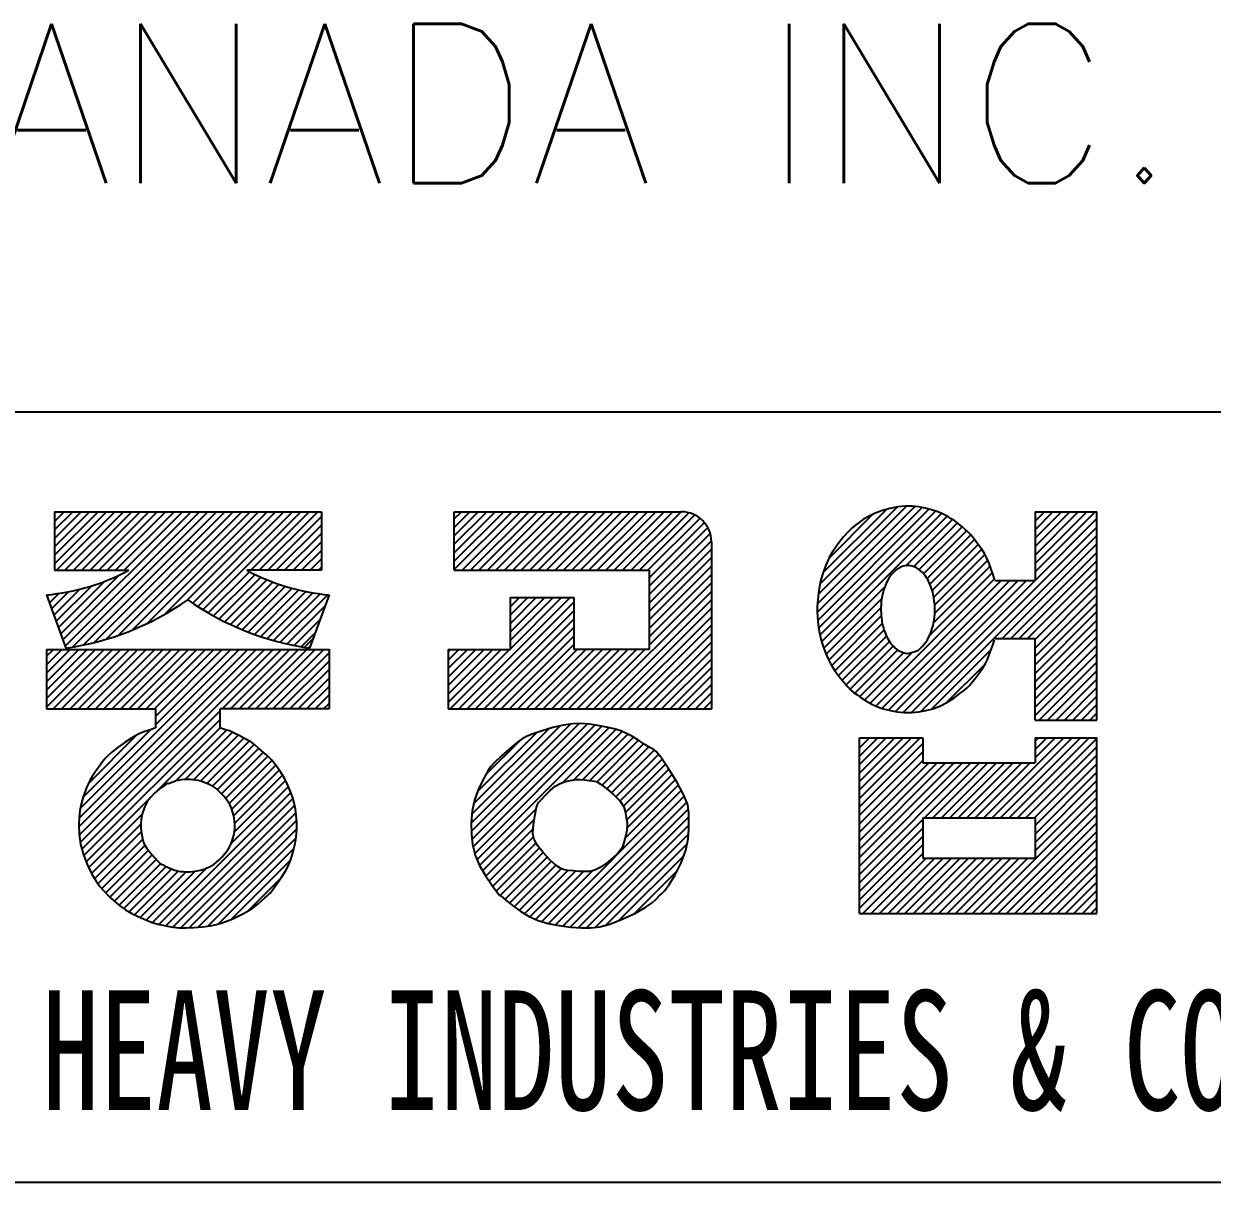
# Model space of a CAD drawing. Extents: x 193 to 9179, y 3 to 6441.
# Drawn here: x 8166.8 to 8494.9, y 809.2 to 1129 of the extents above; entities that cross this region are included whole.
import ezdxf
from ezdxf.enums import TextEntityAlignment as Align

# ---------------------------------------------------------------- set-up
doc = ezdxf.new("R2010")
doc.units = 0
doc.header["$LTSCALE"] = 400
doc.header["$MEASUREMENT"] = 0
doc.layers.add('3', color=3, linetype='CONTINUOUS')
doc.layers.add('4', color=4, linetype='CONTINUOUS')
doc.styles.add('ROMANS', font='romans.shx', dxfattribs={"bigfont": 'whgtxt.shx'})

msp = doc.modelspace()

# ---------------------------------------------------------------- linework, layer by layer
at = {"layer": '4'}
for p, q in [((7238, 1021.89), (9086, 1021.89)), ((7238, 809.19), (9086, 809.19))]:
    msp.add_line(p, q, dxfattribs=at)
at = {"layer": '4', "linetype": 'CONTINUOUS'}
for p, q in [((8385.85, 966.48), (8414.81, 995.45)), ((8385.92, 968.89), (8412.79, 995.76)), ((8386, 964.3), (8416.7, 995)), ((8386.16, 971.46), (8410.54, 995.84)), ((8386.28, 962.25), (8418.49, 994.46)), ((8386.62, 974.25), (8407.99, 995.62)), ((8387.51, 977.48), (8404.97, 994.94)), ((8403.66, 994.55), (8401.65, 993.8)), ((8405.88, 995.19), (8403.66, 994.55)), ((8408.1, 995.64), (8405.88, 995.19)), ((8410.15, 995.84), (8408.1, 995.64)), ((8412.06, 995.82), (8410.15, 995.84)), ((8413.9, 995.62), (8412.06, 995.82)), ((8415.72, 995.26), (8413.9, 995.62)), ((8417.42, 994.81), (8415.72, 995.26)), ((8418.89, 994.33), (8417.42, 994.81)), ((8175.29, 994.26), (8248.97, 994.26)), ((8175.29, 994.26), (8175.29, 978.12)), ((8175.29, 979.94), (8189.62, 994.26)), ((8175.29, 982.27), (8187.28, 994.26)), ((8175.29, 984.6), (8184.95, 994.26)), ((8175.29, 986.94), (8182.62, 994.26)), ((8175.29, 989.27), (8180.28, 994.26)), ((8175.29, 991.6), (8177.95, 994.26)), ((8175.29, 993.94), (8175.62, 994.26)), ((8175.8, 978.12), (8191.95, 994.26)), ((8177.6, 958.91), (8212.95, 994.26)), ((8178.14, 978.12), (8194.28, 994.26)), ((8178.22, 957.2), (8215.29, 994.26)), ((8180.31, 956.96), (8217.62, 994.26)), ((8180.47, 978.12), (8196.62, 994.26)), ((8182.8, 978.12), (8198.95, 994.26)), ((8183.18, 957.49), (8219.95, 994.26)), ((8185.14, 978.12), (8201.29, 994.26)), ((8186.19, 958.17), (8222.29, 994.26)), ((8187.47, 978.12), (8203.62, 994.26)), ((8189.41, 959.05), (8224.62, 994.26)), ((8189.8, 978.12), (8205.95, 994.26)), ((8192.14, 978.12), (8208.29, 994.26)), ((8192.84, 960.15), (8226.95, 994.26)), ((8194.47, 978.12), (8210.62, 994.26)), ((8196.57, 961.54), (8229.29, 994.26)), ((8200.71, 963.36), (8231.62, 994.26)), ((8205.55, 965.86), (8233.95, 994.26)), ((8211.83, 969.81), (8236.29, 994.26)), ((8213.41, 969.05), (8238.62, 994.26)), ((8214.81, 968.12), (8240.95, 994.26)), ((8216.25, 967.22), (8243.29, 994.26)), ((8229.47, 978.12), (8245.62, 994.26)), ((8231.8, 978.12), (8247.95, 994.26)), ((8234.14, 978.12), (8248.97, 992.95)), ((8248.97, 994.26), (8248.97, 978.12)), ((8285.66, 994.26), (8348.4, 994.26)), ((8285.66, 978.12), (8285.66, 994.26)), ((8285.66, 978.3), (8301.62, 994.26)), ((8285.66, 980.63), (8299.29, 994.26)), ((8285.66, 982.96), (8296.96, 994.26)), ((8285.66, 985.3), (8294.62, 994.26)), ((8285.66, 987.63), (8292.29, 994.26)), ((8285.66, 989.96), (8289.96, 994.26)), ((8285.66, 992.3), (8287.62, 994.26)), ((8287.81, 978.12), (8303.96, 994.26)), ((8290.14, 978.12), (8306.29, 994.26)), ((8292.47, 978.12), (8308.62, 994.26)), ((8294.81, 978.12), (8310.96, 994.26)), ((8297.14, 978.12), (8313.29, 994.26)), ((8299.47, 978.12), (8315.62, 994.26)), ((8301.81, 978.12), (8317.96, 994.26)), ((8304.14, 978.12), (8320.29, 994.26)), ((8306.48, 978.12), (8322.62, 994.26)), ((8308.81, 978.12), (8324.96, 994.26)), ((8311.14, 978.12), (8327.29, 994.26)), ((8313.48, 978.12), (8329.62, 994.26)), ((8315.81, 978.12), (8331.96, 994.26)), ((8318.14, 978.12), (8334.29, 994.26)), ((8320.48, 978.12), (8336.63, 994.26)), ((8322.81, 978.12), (8338.96, 994.26)), ((8325.14, 978.12), (8341.29, 994.26)), ((8327.48, 978.12), (8343.63, 994.26)), ((8329.81, 978.12), (8345.96, 994.26)), ((8332.14, 978.12), (8348.29, 994.26)), ((8334.48, 978.12), (8350.38, 994.01)), ((8336.81, 978.12), (8352.08, 993.39)), ((8339.14, 978.12), (8353.51, 992.48)), ((8339.44, 976.08), (8354.7, 991.34)), ((8386.65, 960.28), (8420.17, 993.8)), ((8387.12, 958.42), (8421.72, 993.02)), ((8389.14, 981.45), (8401.36, 993.67)), ((8397.54, 991.42), (8396.52, 990.67)), ((8398.67, 992.2), (8397.54, 991.42)), ((8400, 993), (8398.67, 992.2)), ((8401.65, 993.8), (8400, 993)), ((8410.37, 979.34), (8423.18, 992.15)), ((8412.46, 979.1), (8424.56, 991.19)), ((8420.05, 993.88), (8418.89, 994.33)), ((8421.01, 993.42), (8420.05, 993.88)), ((8421.9, 992.93), (8421.01, 993.42)), ((8422.84, 992.37), (8421.9, 992.93)), ((8423.83, 991.73), (8422.84, 992.37)), ((8424.86, 990.99), (8423.83, 991.73)), ((8446.03, 994.26), (8463.09, 994.26)), ((8446.03, 994.26), (8446.03, 975.31)), ((8446.03, 977.66), (8462.63, 994.26)), ((8446.03, 979.99), (8460.3, 994.26)), ((8446.03, 982.33), (8457.96, 994.26)), ((8446.03, 984.66), (8455.63, 994.26)), ((8446.03, 986.99), (8453.3, 994.26)), ((8446.03, 989.33), (8450.96, 994.26)), ((8446.03, 991.66), (8448.63, 994.26)), ((8446.03, 993.99), (8446.3, 994.26)), ((8446.03, 975.33), (8463.09, 992.39)), ((8463.09, 936.78), (8463.09, 994.26)), ((8236.47, 978.12), (8248.97, 990.61)), ((8238.81, 978.12), (8248.97, 988.28)), ((8339.44, 973.74), (8355.65, 989.95)), ((8339.44, 971.41), (8356.32, 988.29)), ((8394.4, 988.75), (8393.13, 987.34)), ((8395.51, 989.83), (8394.4, 988.75)), ((8396.52, 990.67), (8395.51, 989.83)), ((8411.89, 938.86), (8463.09, 990.06)), ((8413.97, 978.27), (8425.85, 990.15)), ((8415.18, 977.15), (8427.09, 989.06)), ((8416.19, 975.82), (8428.24, 987.88)), ((8425.87, 990.16), (8424.86, 990.99)), ((8426.76, 989.36), (8425.87, 990.16)), ((8427.43, 988.74), (8426.76, 989.36)), ((8427.82, 988.38), (8427.43, 988.74)), ((8428.12, 988.08), (8427.82, 988.38)), ((8428.56, 987.55), (8428.12, 988.08)), ((8241.14, 978.12), (8248.97, 985.95)), ((8339.44, 969.08), (8356.64, 986.27)), ((8356.65, 986.01), (8356.65, 939.85)), ((8391.85, 985.74), (8390.71, 984.17)), ((8393.13, 987.34), (8391.85, 985.74)), ((8414.49, 939.12), (8463.09, 987.72)), ((8416.98, 974.28), (8429.3, 986.6)), ((8417.6, 972.57), (8430.31, 985.27)), ((8429.31, 986.59), (8428.56, 987.55)), ((8430.26, 985.34), (8429.31, 986.59)), ((8431.22, 984), (8430.26, 985.34)), ((8436.96, 959.26), (8463.09, 985.39)), ((8243.47, 978.12), (8248.97, 983.61)), ((8245.81, 978.12), (8248.97, 981.28)), ((8339.44, 966.74), (8356.65, 983.95)), ((8339.44, 964.41), (8356.65, 981.62)), ((8389.21, 981.61), (8388.72, 980.54)), ((8389.84, 982.8), (8389.21, 981.61)), ((8390.71, 984.17), (8389.84, 982.8)), ((8418.06, 970.69), (8431.27, 983.9)), ((8418.32, 968.62), (8432.16, 982.46)), ((8432.03, 982.72), (8431.22, 984)), ((8432.71, 981.43), (8432.03, 982.72)), ((8433.34, 980.01), (8432.71, 981.43)), ((8439.3, 959.26), (8463.09, 983.06)), ((8175.29, 978.12), (8195.76, 978.12)), ((8248.97, 978.12), (8228.36, 978.12)), ((8248.14, 978.12), (8248.97, 978.95)), ((8285.66, 978.12), (8339.44, 978.12)), ((8339.44, 962.08), (8356.65, 979.29)), ((8339.44, 978.12), (8339.44, 956.25)), ((8387.9, 978.56), (8387.52, 977.53)), ((8388.29, 979.54), (8387.9, 978.56)), ((8388.72, 980.54), (8388.29, 979.54)), ((8407.48, 978.1), (8407.2, 977.82)), ((8407.7, 978.26), (8407.48, 978.1)), ((8407.94, 978.41), (8407.7, 978.26)), ((8408.27, 978.62), (8407.94, 978.41)), ((8408.68, 978.85), (8408.27, 978.62)), ((8409.14, 979.07), (8408.68, 978.85)), ((8409.59, 979.23), (8409.14, 979.07)), ((8410.04, 979.33), (8409.59, 979.23)), ((8410.46, 979.4), (8410.04, 979.33)), ((8410.86, 979.42), (8410.46, 979.4)), ((8411.25, 979.41), (8410.86, 979.42)), ((8411.65, 979.36), (8411.25, 979.41)), ((8412.09, 979.25), (8411.65, 979.36)), ((8412.52, 979.11), (8412.09, 979.25)), ((8412.9, 978.98), (8412.52, 979.11)), ((8413.21, 978.86), (8412.9, 978.98)), ((8413.51, 978.69), (8413.21, 978.86)), ((8413.88, 978.41), (8413.51, 978.69)), ((8414.38, 977.99), (8413.88, 978.41)), ((8414.92, 977.47), (8414.38, 977.99)), ((8418.01, 963.65), (8433.62, 979.25)), ((8418.32, 966.28), (8432.94, 980.91)), ((8433.93, 978.42), (8433.34, 980.01)), ((8434.46, 976.88), (8433.93, 978.42)), ((8441.63, 959.26), (8463.09, 980.72)), ((8443.97, 959.26), (8463.09, 978.39)), ((8176.35, 962.33), (8189.12, 975.1)), ((8176.97, 960.62), (8193.2, 976.84)), ((8217.71, 966.36), (8229.1, 977.74)), ((8219.2, 965.51), (8230.65, 976.96)), ((8220.72, 964.7), (8232.25, 976.23)), ((8222.27, 963.91), (8233.89, 975.53)), ((8223.85, 963.16), (8235.57, 974.88)), ((8339.44, 959.74), (8356.65, 976.95)), ((8386.8, 975.14), (8386.48, 973.63)), ((8387.15, 976.41), (8386.8, 975.14)), ((8387.52, 977.53), (8387.15, 976.41)), ((8400.48, 941.45), (8434.82, 975.79)), ((8402.02, 940.65), (8436.67, 975.31)), ((8403.71, 940.01), (8439.01, 975.31)), ((8405.16, 975), (8404.94, 974.54)), ((8405.35, 975.39), (8405.16, 975)), ((8405.51, 975.69), (8405.35, 975.39)), ((8405.67, 975.97), (8405.51, 975.69)), ((8405.55, 939.52), (8441.34, 975.31)), ((8405.93, 976.33), (8405.67, 975.97)), ((8406.33, 976.83), (8405.93, 976.33)), ((8406.79, 977.36), (8406.33, 976.83)), ((8407.2, 977.82), (8406.79, 977.36)), ((8407.5, 939.13), (8443.67, 975.31)), ((8409.57, 938.87), (8446.01, 975.31)), ((8415.42, 976.95), (8414.92, 977.47)), ((8415.79, 976.5), (8415.42, 976.95)), ((8416.07, 976.08), (8415.79, 976.5)), ((8416.31, 975.66), (8416.07, 976.08)), ((8416.56, 975.19), (8416.31, 975.66)), ((8416.82, 974.68), (8416.56, 975.19)), ((8417.06, 974.15), (8416.82, 974.68)), ((8416.94, 960.24), (8434.24, 977.54)), ((8434.86, 975.68), (8434.46, 976.88)), ((8434.95, 975.31), (8446.03, 975.31)), ((8446.03, 958.99), (8463.09, 976.06)), ((8173.22, 970.87), (8173.75, 971.4)), ((8173.85, 969.16), (8176.43, 971.74)), ((8174.47, 967.45), (8179.25, 972.23)), ((8175.1, 965.74), (8182.27, 972.92)), ((8175.72, 964.04), (8185.53, 973.84)), ((8225.45, 962.43), (8237.29, 974.27)), ((8227.09, 961.73), (8239.06, 973.7)), ((8228.76, 961.07), (8240.87, 973.17)), ((8230.45, 960.43), (8242.72, 972.7)), ((8232.2, 959.84), (8244.63, 972.27)), ((8233.97, 959.27), (8246.6, 971.91)), ((8235.77, 958.74), (8248.63, 971.6)), ((8324.22, 939.85), (8356.65, 972.29)), ((8339.44, 957.41), (8356.65, 974.62)), ((8386.21, 971.86), (8386, 970)), ((8386.48, 973.63), (8386.21, 971.86)), ((8387.69, 956.66), (8404.47, 973.44)), ((8403.92, 971.54), (8403.81, 971.01)), ((8404.05, 972.07), (8403.92, 971.54)), ((8404.2, 972.59), (8404.05, 972.07)), ((8404.35, 973.08), (8404.2, 972.59)), ((8404.52, 973.57), (8404.35, 973.08)), ((8404.71, 974.05), (8404.52, 973.57)), ((8404.94, 974.54), (8404.71, 974.05)), ((8417.27, 973.63), (8417.06, 974.15)), ((8417.46, 973.1), (8417.27, 973.63)), ((8417.62, 972.59), (8417.46, 973.1)), ((8417.76, 972.07), (8417.62, 972.59)), ((8417.89, 971.56), (8417.76, 972.07)), ((8418.01, 971.01), (8417.89, 971.56)), ((8446.03, 956.66), (8463.09, 973.72)), ((8446.03, 954.33), (8463.09, 971.39)), ((8173.06, 971.32), (8178.42, 956.66)), ((8237.61, 958.25), (8250.72, 971.36)), ((8239.5, 957.81), (8249.93, 968.24)), ((8251.06, 971.32), (8245.69, 956.66)), ((8286.88, 939.85), (8317.63, 970.6)), ((8289.21, 939.85), (8318.65, 969.29)), ((8301.16, 956.25), (8301.16, 970.6)), ((8301.16, 956.46), (8315.3, 970.6)), ((8301.16, 958.8), (8312.96, 970.6)), ((8301.16, 961.13), (8310.63, 970.6)), ((8301.16, 963.46), (8308.3, 970.6)), ((8301.16, 965.8), (8305.96, 970.6)), ((8301.16, 970.6), (8318.65, 970.6)), ((8301.16, 968.13), (8303.63, 970.6)), ((8301.16, 970.46), (8301.3, 970.6)), ((8318.65, 970.6), (8318.65, 956.25)), ((8326.55, 939.85), (8356.65, 969.95)), ((8385.87, 968.23), (8385.84, 966.72)), ((8386, 970), (8385.87, 968.23)), ((8388.34, 954.98), (8403.69, 970.33)), ((8403.49, 968.44), (8403.46, 967.93)), ((8403.52, 968.96), (8403.49, 968.44)), ((8403.57, 969.49), (8403.52, 968.96)), ((8403.64, 970), (8403.57, 969.49)), ((8403.71, 970.5), (8403.64, 970)), ((8403.81, 971.01), (8403.71, 970.5)), ((8418.11, 970.43), (8418.01, 971.01)), ((8418.2, 969.8), (8418.11, 970.43)), ((8418.28, 969.13), (8418.2, 969.8)), ((8418.33, 968.41), (8418.28, 969.13)), ((8418.36, 967.65), (8418.33, 968.41)), ((8446.03, 951.99), (8463.09, 969.06)), ((8291.55, 939.85), (8318.65, 966.95)), ((8328.88, 939.85), (8356.65, 967.62)), ((8331.22, 939.85), (8356.65, 965.29)), ((8385.84, 966.72), (8385.9, 965.35)), ((8385.9, 965.35), (8386.03, 963.96)), ((8389.05, 953.35), (8403.47, 967.77)), ((8389.86, 951.83), (8403.56, 965.53)), ((8403.46, 967.93), (8403.45, 967.44)), ((8403.45, 967.44), (8403.45, 966.94)), ((8403.45, 966.94), (8403.48, 966.35)), ((8403.48, 966.35), (8403.53, 965.66)), ((8403.53, 965.66), (8403.61, 964.95)), ((8403.61, 964.95), (8403.68, 964.33)), ((8418.13, 964.33), (8418.24, 965.15)), ((8418.24, 965.15), (8418.32, 965.99)), ((8418.32, 965.99), (8418.36, 966.84)), ((8418.36, 966.84), (8418.36, 967.65)), ((8446.03, 949.66), (8463.09, 966.72)), ((8241.42, 957.4), (8248.59, 964.56)), ((8293.88, 939.85), (8318.65, 964.62)), ((8296.21, 939.85), (8318.65, 962.29)), ((8333.55, 939.85), (8356.65, 962.95)), ((8386.03, 963.96), (8386.24, 962.45)), ((8386.24, 962.45), (8386.52, 960.84)), ((8390.77, 950.4), (8403.84, 963.47)), ((8391.76, 949.06), (8404.34, 961.64)), ((8403.68, 964.33), (8403.75, 963.88)), ((8403.75, 963.88), (8403.82, 963.53)), ((8403.82, 963.53), (8403.91, 963.17)), ((8403.91, 963.17), (8404.02, 962.73)), ((8404.02, 962.73), (8404.15, 962.23)), ((8404.15, 962.23), (8404.3, 961.73)), ((8404.3, 961.73), (8404.45, 961.28)), ((8417.44, 961.5), (8417.65, 962.17)), ((8417.65, 962.17), (8417.84, 962.85)), ((8417.84, 962.85), (8418, 963.57)), ((8418, 963.57), (8418.13, 964.33)), ((8446.03, 947.33), (8463.09, 964.39)), ((8446.03, 944.99), (8463.09, 962.06)), ((8243.38, 957.02), (8247.24, 960.88)), ((8244.3, 956.87), (8246.62, 959.18)), ((8298.55, 939.85), (8318.65, 959.95)), ((8335.88, 939.85), (8356.65, 960.62)), ((8338.22, 939.85), (8356.65, 958.29)), ((8386.52, 960.84), (8386.9, 959.21)), ((8386.9, 959.21), (8387.36, 957.62)), ((8392.8, 947.76), (8405.01, 959.97)), ((8393.86, 946.5), (8405.85, 958.48)), ((8404.45, 961.28), (8404.61, 960.84)), ((8404.61, 960.84), (8404.8, 960.39)), ((8404.8, 960.39), (8405.02, 959.9)), ((8405.02, 959.9), (8405.28, 959.39)), ((8405.28, 959.39), (8405.56, 958.9)), ((8405.56, 958.9), (8405.85, 958.43)), ((8405.85, 958.43), (8406.15, 958.01)), ((8415.41, 957.71), (8415.88, 958.31)), ((8415.88, 958.31), (8416.29, 958.93)), ((8416.29, 958.93), (8416.63, 959.55)), ((8416.63, 959.55), (8416.93, 960.19)), ((8416.93, 960.19), (8417.2, 960.84)), ((8417.2, 960.84), (8417.44, 961.5)), ((8434.43, 957.7), (8434.84, 958.89)), ((8434.93, 959.26), (8446.03, 959.26)), ((8446.03, 942.66), (8463.09, 959.72)), ((8446.03, 936.78), (8446.03, 959.26)), ((8173.06, 956.25), (8251.06, 956.25)), ((8173.06, 940.37), (8188.94, 956.25)), ((8173.06, 942.7), (8186.6, 956.25)), ((8173.06, 945.04), (8184.27, 956.25)), ((8173.06, 947.37), (8181.94, 956.25)), ((8173.06, 949.7), (8179.6, 956.25)), ((8173.06, 952.04), (8177.27, 956.25)), ((8173.06, 954.37), (8174.94, 956.25)), ((8173.06, 956.25), (8173.06, 939.85)), ((8174.87, 939.85), (8191.27, 956.25)), ((8177.21, 939.85), (8193.6, 956.25)), ((8179.54, 939.85), (8195.94, 956.25)), ((8181.87, 939.85), (8198.27, 956.25)), ((8181.95, 907.26), (8230.94, 956.25)), ((8182.03, 909.68), (8228.61, 956.25)), ((8182.06, 905.04), (8233.27, 956.25)), ((8182.36, 903), (8235.61, 956.25)), ((8182.37, 912.35), (8226.27, 956.25)), ((8184.21, 939.85), (8200.6, 956.25)), ((8186.54, 939.85), (8202.94, 956.25)), ((8188.87, 939.85), (8205.27, 956.25)), ((8191.21, 939.85), (8207.6, 956.25)), ((8193.54, 939.85), (8209.94, 956.25)), ((8195.88, 939.85), (8212.27, 956.25)), ((8198.21, 939.85), (8214.6, 956.25)), ((8200.54, 939.85), (8216.94, 956.25)), ((8202.88, 939.85), (8219.27, 956.25)), ((8203.14, 935.45), (8223.94, 956.25)), ((8203.14, 937.78), (8221.6, 956.25)), ((8221.54, 939.85), (8237.94, 956.25)), ((8223.88, 939.85), (8240.27, 956.25)), ((8226.21, 939.85), (8242.61, 956.25)), ((8228.54, 939.85), (8244.94, 956.25)), ((8230.88, 939.85), (8247.27, 956.25)), ((8233.21, 939.85), (8249.61, 956.25)), ((8235.54, 939.85), (8251.06, 955.37)), ((8245.39, 956.7), (8245.89, 957.2)), ((8251.06, 956.32), (8251.06, 939.85)), ((8284, 956.25), (8301.16, 956.25)), ((8284, 956.25), (8284, 939.85)), ((8284, 941.64), (8298.61, 956.25)), ((8284, 943.97), (8296.28, 956.25)), ((8284, 946.3), (8293.94, 956.25)), ((8284, 948.64), (8291.61, 956.25)), ((8284, 950.97), (8289.28, 956.25)), ((8284, 953.3), (8286.94, 956.25)), ((8284, 955.64), (8284.61, 956.25)), ((8284.55, 939.85), (8300.94, 956.25)), ((8300.88, 939.85), (8318.65, 957.62)), ((8303.21, 939.85), (8319.61, 956.25)), ((8305.55, 939.85), (8321.94, 956.25)), ((8307.88, 939.85), (8324.28, 956.25)), ((8310.21, 939.85), (8326.61, 956.25)), ((8312.55, 939.85), (8328.94, 956.25)), ((8314.88, 939.85), (8331.28, 956.25)), ((8317.21, 939.85), (8333.61, 956.25)), ((8339.44, 956.25), (8318.65, 956.25)), ((8319.55, 939.85), (8335.94, 956.25)), ((8321.88, 939.85), (8338.28, 956.25)), ((8340.55, 939.85), (8356.65, 955.95)), ((8387.36, 957.62), (8387.89, 956.11)), ((8387.89, 956.11), (8388.46, 954.69)), ((8394.98, 945.28), (8406.88, 957.18)), ((8396.23, 944.19), (8408.16, 956.12)), ((8397.61, 943.24), (8409.79, 955.43)), ((8399.03, 942.33), (8412.22, 955.52)), ((8406.15, 958.01), (8406.45, 957.62)), ((8406.45, 957.62), (8406.76, 957.27)), ((8406.76, 957.27), (8407.08, 956.95)), ((8407.08, 956.95), (8407.4, 956.65)), ((8407.4, 956.65), (8407.73, 956.37)), ((8407.73, 956.37), (8408.09, 956.11)), ((8408.09, 956.11), (8408.49, 955.88)), ((8408.49, 955.88), (8408.95, 955.67)), ((8408.95, 955.67), (8409.43, 955.49)), ((8409.43, 955.49), (8409.87, 955.34)), ((8409.87, 955.34), (8410.23, 955.23)), ((8410.23, 955.23), (8410.62, 955.18)), ((8410.62, 955.18), (8411.13, 955.23)), ((8411.13, 955.23), (8411.84, 955.39)), ((8411.84, 955.39), (8412.63, 955.63)), ((8412.63, 955.63), (8413.32, 955.88)), ((8413.32, 955.88), (8413.8, 956.11)), ((8413.8, 956.11), (8414.14, 956.37)), ((8414.14, 956.37), (8414.48, 956.71)), ((8414.48, 956.71), (8414.92, 957.16)), ((8414.92, 957.16), (8415.41, 957.71)), ((8417.53, 939.83), (8433.92, 956.22)), ((8433.38, 954.74), (8433.92, 956.21)), ((8433.92, 956.21), (8434.43, 957.7)), ((8446.03, 940.33), (8463.09, 957.39)), ((8446.03, 937.99), (8463.09, 955.06)), ((8237.88, 939.85), (8251.06, 953.03)), ((8342.88, 939.85), (8356.65, 953.62)), ((8388.46, 954.69), (8389.04, 953.35)), ((8389.04, 953.35), (8389.74, 952)), ((8389.74, 952), (8390.67, 950.53)), ((8421.61, 941.58), (8432.08, 952.04)), ((8431.57, 951.22), (8432.33, 952.43)), ((8432.33, 952.43), (8432.89, 953.52)), ((8432.89, 953.52), (8433.38, 954.74)), ((8447.15, 936.78), (8463.09, 952.72)), ((8240.21, 939.85), (8251.06, 950.7)), ((8345.22, 939.85), (8356.65, 951.28)), ((8347.55, 939.85), (8356.65, 948.95)), ((8390.67, 950.53), (8391.88, 948.89)), ((8391.88, 948.89), (8393.19, 947.28)), ((8429.44, 948.26), (8430.55, 949.76)), ((8430.55, 949.76), (8431.57, 951.22)), ((8449.48, 936.78), (8463.09, 950.39)), ((8242.54, 939.85), (8251.06, 948.37)), ((8244.88, 939.85), (8251.06, 946.03)), ((8349.88, 939.85), (8356.65, 946.62)), ((8393.19, 947.28), (8394.35, 945.94)), ((8394.35, 945.94), (8395.18, 945.05)), ((8426.59, 945.1), (8427.38, 945.76)), ((8427.38, 945.76), (8427.9, 946.29)), ((8427.9, 946.29), (8428.51, 947.04)), ((8428.51, 947.04), (8429.44, 948.26)), ((8451.81, 936.78), (8463.09, 948.06)), ((8454.15, 936.78), (8463.09, 945.72)), ((8247.21, 939.85), (8251.06, 943.7)), ((8352.22, 939.85), (8356.65, 944.28)), ((8354.55, 939.85), (8356.65, 941.95)), ((8395.18, 945.05), (8395.89, 944.43)), ((8395.89, 944.43), (8396.77, 943.79)), ((8396.77, 943.79), (8398.04, 942.95)), ((8398.04, 942.95), (8399.51, 942.02)), ((8399.51, 942.02), (8400.93, 941.18)), ((8421.68, 941.6), (8423.59, 942.81)), ((8423.59, 942.81), (8425.29, 944.07)), ((8425.29, 944.07), (8426.59, 945.1)), ((8456.48, 936.78), (8463.09, 943.39)), ((8173.06, 939.85), (8203.14, 939.85)), ((8182.81, 901.12), (8220.98, 939.29)), ((8203.14, 939.85), (8203.14, 934.61)), ((8220.98, 934.61), (8220.98, 939.85)), ((8251.06, 939.85), (8220.98, 939.85)), ((8249.54, 939.85), (8251.06, 941.37)), ((8284, 939.85), (8356.65, 939.85)), ((8400.93, 941.18), (8402.13, 940.57)), ((8402.13, 940.57), (8403.24, 940.14)), ((8403.24, 940.14), (8404.51, 939.77)), ((8404.51, 939.77), (8406.1, 939.39)), ((8406.1, 939.39), (8407.94, 939.05)), ((8407.94, 939.05), (8409.91, 938.85)), ((8409.91, 938.85), (8411.9, 938.84)), ((8411.9, 938.84), (8413.89, 939.03)), ((8413.89, 939.03), (8415.86, 939.39)), ((8415.86, 939.39), (8417.81, 939.91)), ((8417.81, 939.91), (8419.75, 940.63)), ((8419.75, 940.63), (8421.68, 941.6)), ((8458.81, 936.78), (8463.09, 941.06)), ((8461.15, 936.78), (8463.09, 938.72)), ((8183.36, 899.34), (8220.98, 936.95)), ((8290.31, 908.28), (8317.7, 935.67)), ((8290.34, 905.98), (8320.16, 935.8)), ((8290.51, 903.81), (8322.37, 935.68)), ((8290.83, 901.8), (8324.44, 935.41)), ((8315.82, 935.39), (8312.89, 934.7)), ((8318.39, 935.75), (8315.82, 935.39)), ((8320.7, 935.8), (8318.39, 935.75)), ((8322.96, 935.61), (8320.7, 935.8)), ((8325.31, 935.27), (8322.96, 935.61)), ((8446.03, 936.78), (8463.09, 936.78)), ((8183.16, 915.47), (8201.85, 934.16)), ((8184.56, 919.2), (8198.03, 932.67)), ((8197.92, 932.65), (8196.59, 931.86)), ((8198.96, 933.13), (8197.92, 932.65)), ((8199.96, 933.5), (8198.96, 933.13)), ((8201.1, 933.9), (8199.96, 933.5)), ((8202.24, 934.3), (8201.1, 933.9)), ((8203.14, 934.61), (8202.24, 934.3)), ((8202.93, 916.58), (8220.98, 934.62)), ((8208.63, 919.94), (8222.72, 934.03)), ((8211.38, 920.35), (8224.42, 933.4)), ((8213.66, 920.3), (8225.98, 932.63)), ((8221.66, 934.38), (8220.98, 934.61)), ((8222.49, 934.11), (8221.66, 934.38)), ((8223.24, 933.86), (8222.49, 934.11)), ((8223.78, 933.68), (8223.24, 933.86)), ((8224.3, 933.47), (8223.78, 933.68)), ((8225.07, 933.11), (8224.3, 933.47)), ((8226.24, 932.5), (8225.07, 933.11)), ((8227.57, 931.78), (8226.24, 932.5)), ((8290.49, 910.8), (8314.89, 935.19)), ((8290.98, 913.62), (8311.73, 934.37)), ((8291.31, 899.95), (8326.43, 935.06)), ((8291.92, 898.22), (8328.36, 934.66)), ((8292.1, 917.07), (8308.32, 933.29)), ((8305.73, 932.33), (8304.36, 931.59)), ((8307.47, 933), (8305.73, 932.33)), ((8309.95, 933.83), (8307.47, 933)), ((8312.89, 934.7), (8309.95, 933.83)), ((8315.58, 919.55), (8330.22, 934.19)), ((8318.66, 920.3), (8331.98, 933.62)), ((8321.02, 920.32), (8333.61, 932.91)), ((8323.09, 920.06), (8335.12, 932.09)), ((8327.64, 934.82), (8325.31, 935.27)), ((8329.77, 934.31), (8327.64, 934.82)), ((8331.6, 933.76), (8329.77, 934.31)), ((8333.24, 933.1), (8331.6, 933.76)), ((8334.88, 932.24), (8333.24, 933.1)), ((8336.63, 931.14), (8334.88, 932.24)), ((8192.88, 929.28), (8191.2, 928)), ((8194.81, 930.67), (8192.88, 929.28)), ((8196.59, 931.86), (8194.81, 930.67)), ((8215.59, 919.9), (8227.51, 931.82)), ((8217.31, 919.29), (8229.01, 930.98)), ((8218.86, 918.5), (8230.4, 930.04)), ((8220.21, 917.52), (8231.68, 928.98)), ((8228.71, 931.16), (8227.57, 931.78)), ((8229.44, 930.75), (8228.71, 931.16)), ((8229.98, 930.39), (8229.44, 930.75)), ((8230.66, 929.84), (8229.98, 930.39)), ((8231.71, 928.96), (8230.66, 929.84)), ((8232.9, 927.94), (8231.71, 928.96)), ((8294.31, 921.62), (8304.02, 931.33)), ((8300.81, 928.73), (8298.62, 926.77)), ((8302.84, 930.45), (8300.81, 928.73)), ((8304.36, 931.59), (8302.84, 930.45)), ((8325.06, 919.7), (8336.55, 931.19)), ((8326.48, 918.78), (8337.96, 930.26)), ((8327.79, 917.76), (8339.39, 929.36)), ((8338.3, 930.03), (8336.63, 931.14)), ((8339.64, 929.2), (8338.3, 930.03)), ((8340.53, 928.74), (8339.64, 929.2)), ((8341.36, 928.09), (8340.53, 928.74)), ((8397.52, 883.38), (8397.52, 931.89)), ((8397.52, 915.15), (8414.26, 931.89)), ((8397.52, 917.48), (8411.93, 931.89)), ((8397.52, 919.82), (8409.6, 931.89)), ((8397.52, 922.15), (8407.26, 931.89)), ((8397.52, 924.48), (8404.93, 931.89)), ((8397.52, 926.82), (8402.6, 931.89)), ((8397.52, 931.89), (8415.01, 931.89)), ((8397.52, 929.15), (8400.26, 931.89)), ((8397.52, 931.48), (8397.93, 931.89)), ((8397.52, 912.82), (8415.01, 930.31)), ((8415.01, 931.89), (8415.01, 924.96)), ((8431.83, 909.79), (8453.93, 931.89)), ((8434.16, 909.79), (8456.26, 931.89)), ((8436.49, 909.79), (8458.6, 931.89)), ((8438.83, 909.79), (8460.93, 931.89)), ((8441.16, 909.79), (8463.09, 931.72)), ((8443.49, 909.79), (8463.09, 929.39)), ((8446.03, 931.89), (8446.03, 924.96)), ((8446.03, 926.32), (8451.6, 931.89)), ((8446.03, 928.66), (8449.26, 931.89)), ((8446.03, 931.89), (8463.09, 931.89)), ((8446.03, 930.99), (8446.93, 931.89)), ((8463.09, 883.38), (8463.09, 931.89)), ((8189.26, 926.19), (8188.51, 925.23)), ((8190.06, 927.03), (8189.26, 926.19)), ((8191.2, 928), (8190.06, 927.03)), ((8221.4, 916.37), (8232.94, 927.91)), ((8222.5, 915.14), (8234.16, 926.8)), ((8223.46, 913.77), (8235.29, 925.6)), ((8233.9, 927.07), (8232.9, 927.94)), ((8234.48, 926.53), (8233.9, 927.07)), ((8234.83, 926.16), (8234.48, 926.53)), ((8235.23, 925.67), (8234.83, 926.16)), ((8235.9, 924.85), (8235.23, 925.67)), ((8298.62, 926.77), (8296.8, 925.07)), ((8329.06, 916.7), (8340.84, 928.48)), ((8330.27, 915.58), (8342, 927.3)), ((8331.4, 914.37), (8343.02, 925.99)), ((8342.66, 926.49), (8341.36, 928.09)), ((8344.74, 923.47), (8342.66, 926.49)), ((8397.52, 910.48), (8415.01, 927.97)), ((8397.52, 908.15), (8415.01, 925.64)), ((8445.83, 909.79), (8463.09, 927.05)), ((8186.55, 922.53), (8185.64, 921.18)), ((8187.57, 923.96), (8186.55, 922.53)), ((8188.51, 925.23), (8187.57, 923.96)), ((8224.21, 912.18), (8236.33, 924.31)), ((8224.72, 910.36), (8237.32, 922.96)), ((8236.8, 923.72), (8235.9, 924.85)), ((8237.78, 922.31), (8236.8, 923.72)), ((8238.73, 920.71), (8237.78, 922.31)), ((8295.09, 923.04), (8294.44, 921.85)), ((8295.72, 923.95), (8295.09, 923.04)), ((8296.8, 925.07), (8295.72, 923.95)), ((8332.3, 912.94), (8343.98, 924.61)), ((8332.92, 911.22), (8344.91, 923.21)), ((8347.11, 919.69), (8344.74, 923.47)), ((8397.52, 894.15), (8428.33, 924.96)), ((8397.52, 896.48), (8426, 924.96)), ((8397.52, 898.82), (8423.67, 924.96)), ((8397.52, 901.15), (8421.33, 924.96)), ((8397.52, 903.48), (8419, 924.96)), ((8397.52, 905.82), (8416.67, 924.96)), ((8415.01, 924.96), (8446.03, 924.96)), ((8415.49, 909.79), (8430.67, 924.96)), ((8417.82, 909.79), (8433, 924.96)), ((8420.16, 909.79), (8435.33, 924.96)), ((8422.49, 909.79), (8437.67, 924.96)), ((8424.82, 909.79), (8440, 924.96)), ((8427.16, 909.79), (8442.33, 924.96)), ((8429.49, 909.79), (8444.67, 924.96)), ((8446.03, 907.66), (8463.09, 924.72)), ((8446.03, 905.32), (8463.09, 922.39)), ((8184.51, 919.09), (8184.11, 918.13)), ((8184.98, 920.06), (8184.51, 919.09)), ((8185.64, 921.18), (8184.98, 920.06)), ((8206.09, 919.05), (8205.34, 918.56)), ((8206.51, 919.24), (8206.09, 919.05)), ((8206.72, 919.27), (8206.51, 919.24)), ((8206.72, 919.27), (8208.69, 919.96)), ((8209.36, 920.1), (8208.69, 919.96)), ((8210.23, 920.25), (8209.36, 920.1)), ((8211.14, 920.37), (8210.23, 920.25)), ((8211.99, 920.41), (8211.14, 920.37)), ((8212.76, 920.39), (8211.99, 920.41)), ((8213.5, 920.32), (8212.76, 920.39)), ((8214.22, 920.22), (8213.5, 920.32)), ((8214.95, 920.08), (8214.22, 920.22)), ((8215.67, 919.89), (8214.95, 920.08)), ((8216.39, 919.65), (8215.67, 919.89)), ((8217.09, 919.38), (8216.39, 919.65)), ((8217.75, 919.11), (8217.09, 919.38)), ((8218.37, 918.84), (8217.75, 919.11)), ((8224.92, 905.89), (8239.07, 920.05)), ((8225.01, 908.32), (8238.24, 921.55)), ((8239.61, 918.99), (8238.73, 920.71)), ((8240.36, 917.25), (8239.61, 918.99)), ((8293.44, 919.97), (8292.28, 917.5)), ((8294.44, 921.85), (8293.44, 919.97)), ((8313.54, 918.49), (8314.86, 919.27)), ((8314.86, 919.27), (8316.05, 919.72)), ((8316.05, 919.72), (8317.14, 920)), ((8317.14, 920), (8318.18, 920.22)), ((8318.18, 920.22), (8319.24, 920.37)), ((8319.24, 920.37), (8320.38, 920.4)), ((8320.38, 920.4), (8321.62, 920.27)), ((8321.62, 920.27), (8322.8, 920.09)), ((8322.8, 920.09), (8323.74, 919.96)), ((8323.74, 919.96), (8324.34, 919.95)), ((8324.34, 919.95), (8324.92, 919.79)), ((8324.92, 919.79), (8325.95, 919.17)), ((8325.95, 919.17), (8327.68, 917.86)), ((8332.75, 904.06), (8347.58, 918.88)), ((8333.25, 909.21), (8345.82, 921.79)), ((8333.3, 906.93), (8346.71, 920.35)), ((8349.07, 916.08), (8347.11, 919.69)), ((8446.03, 902.99), (8463.09, 920.05)), ((8183.27, 915.84), (8182.87, 914.56)), ((8183.69, 917.04), (8183.27, 915.84)), ((8184.11, 918.13), (8183.69, 917.04)), ((8183.99, 897.64), (8202.15, 915.79)), ((8202.9, 916.56), (8201.75, 915.4)), ((8204.2, 917.68), (8202.9, 916.56)), ((8204.08, 880.38), (8240.52, 916.82)), ((8205.34, 918.56), (8204.2, 917.68)), ((8219.04, 918.46), (8218.37, 918.84)), ((8219.86, 917.84), (8219.04, 918.46)), ((8220.9, 916.9), (8219.86, 917.84)), ((8222, 915.75), (8220.9, 916.9)), ((8222.97, 914.56), (8222, 915.75)), ((8224.04, 902.68), (8239.83, 918.47)), ((8240.97, 915.55), (8240.36, 917.25)), ((8292.28, 917.5), (8291.24, 914.65)), ((8309.61, 914.78), (8310.72, 915.95)), ((8310.72, 915.95), (8312.1, 917.3)), ((8311.65, 880.61), (8348.41, 917.38)), ((8312.1, 917.3), (8313.54, 918.49)), ((8313.57, 880.2), (8349.17, 915.81)), ((8327.68, 917.86), (8329.7, 916.13)), ((8329.7, 916.13), (8331.43, 914.35)), ((8350.1, 913.33), (8349.07, 916.08)), ((8446.03, 900.66), (8463.09, 917.72)), ((8182.53, 913.23), (8182.26, 911.73)), ((8182.87, 914.56), (8182.53, 913.23)), ((8200.13, 912.69), (8199.84, 911.94)), ((8200.46, 913.49), (8200.13, 912.69)), ((8200.96, 914.38), (8200.46, 913.49)), ((8201.75, 915.4), (8200.96, 914.38)), ((8206, 879.97), (8241.1, 915.08)), ((8208.01, 879.65), (8241.57, 913.21)), ((8223.66, 913.48), (8222.97, 914.56)), ((8224.11, 912.49), (8223.66, 913.48)), ((8224.43, 911.55), (8224.11, 912.49)), ((8241.43, 913.88), (8240.97, 915.55)), ((8241.77, 912.18), (8241.43, 913.88)), ((8291.24, 914.65), (8290.59, 911.61)), ((8308.27, 912.28), (8308.55, 913.29)), ((8308.55, 913.29), (8308.93, 913.98)), ((8308.93, 913.98), (8309.61, 914.78)), ((8315.58, 879.88), (8349.84, 914.14)), ((8331.43, 914.35), (8332.43, 912.81)), ((8332.43, 912.81), (8332.87, 911.53)), ((8350.41, 911.19), (8350.1, 913.33)), ((8431.09, 883.38), (8463.09, 915.39)), ((8433.42, 883.38), (8463.09, 913.05)), ((8182.05, 909.94), (8181.95, 907.77)), ((8182.26, 911.73), (8182.05, 909.94)), ((8184.69, 896), (8199.48, 910.78)), ((8199.18, 909.32), (8199.07, 908.24)), ((8199.35, 910.31), (8199.18, 909.32)), ((8199.58, 911.17), (8199.35, 910.31)), ((8199.84, 911.94), (8199.58, 911.17)), ((8210.13, 879.44), (8241.91, 911.21)), ((8212.44, 879.41), (8242.1, 909.07)), ((8224.67, 910.63), (8224.43, 911.55)), ((8224.87, 909.71), (8224.67, 910.63)), ((8225, 908.79), (8224.87, 909.71)), ((8242, 910.42), (8241.77, 912.18)), ((8242.13, 908.66), (8242, 910.42)), ((8290.59, 911.61), (8290.31, 908.49)), ((8292.65, 896.62), (8308.28, 912.25)), ((8293.47, 895.11), (8307.73, 909.37)), ((8307.63, 908.76), (8307.95, 910.69)), ((8307.95, 910.69), (8308.27, 912.28)), ((8317.66, 879.63), (8350.29, 912.25)), ((8319.82, 879.45), (8350.43, 910.07)), ((8332.87, 911.53), (8333.05, 910.44)), ((8333.05, 910.44), (8333.23, 909.45)), ((8333.23, 909.45), (8333.37, 908.43)), ((8350.43, 909.14), (8350.41, 911.19)), ((8350.44, 906.76), (8350.43, 909.14)), ((8397.52, 891.82), (8415.01, 909.31)), ((8415.01, 909.79), (8446.03, 909.79)), ((8415.01, 909.79), (8415.01, 898.61)), ((8435.76, 883.38), (8463.09, 910.72)), ((8446.03, 909.79), (8446.03, 898.61)), ((8181.95, 907.77), (8182.04, 905.26)), ((8185.46, 894.44), (8199.1, 908.07)), ((8186.32, 892.96), (8199.23, 905.88)), ((8199.07, 908.24), (8199.07, 907.12)), ((8199.07, 907.12), (8199.19, 906.02)), ((8199.19, 906.02), (8199.38, 905)), ((8214.92, 879.56), (8242.14, 906.78)), ((8224.76, 905.01), (8224.94, 905.97)), ((8224.94, 905.97), (8225.04, 906.92)), ((8225.06, 907.86), (8225, 908.79)), ((8225.04, 906.92), (8225.06, 907.86)), ((8242.08, 905.33), (8242.15, 906.95)), ((8242.15, 906.95), (8242.13, 908.66)), ((8290.31, 908.49), (8290.36, 905.41)), ((8294.36, 893.66), (8307.4, 906.71)), ((8307.38, 905.27), (8307.41, 906.86)), ((8307.41, 906.86), (8307.63, 908.76)), ((8322.06, 879.36), (8350.44, 907.74)), ((8333.16, 905.82), (8332.83, 904.32)), ((8333.37, 907.25), (8333.16, 905.82)), ((8333.37, 908.43), (8333.37, 907.25)), ((8350.27, 903.99), (8350.44, 906.76)), ((8397.52, 889.48), (8415.01, 906.97)), ((8438.09, 883.38), (8463.09, 908.39)), ((8440.42, 883.38), (8463.09, 906.05)), ((8182.04, 905.26), (8182.46, 902.48)), ((8182.46, 902.48), (8183.28, 899.54)), ((8187.26, 891.57), (8199.61, 903.92)), ((8199.38, 905), (8199.58, 904.08)), ((8199.58, 904.08), (8199.76, 903.29)), ((8199.76, 903.29), (8200.06, 902.49)), ((8200.06, 902.49), (8200.68, 901.48)), ((8217.59, 879.89), (8241.95, 904.26)), ((8223.97, 902.47), (8224.25, 903.23)), ((8224.25, 903.23), (8224.52, 904.08)), ((8224.52, 904.08), (8224.76, 905.01)), ((8241.62, 902.29), (8241.9, 903.79)), ((8241.9, 903.79), (8242.08, 905.33)), ((8290.36, 905.41), (8290.7, 902.44)), ((8295.29, 892.26), (8307.54, 904.51)), ((8296.26, 890.9), (8308.23, 902.87)), ((8307.73, 903.79), (8307.38, 905.27)), ((8308.64, 902.16), (8307.73, 903.79)), ((8324.53, 879.5), (8350.39, 905.36)), ((8327.49, 880.13), (8350.04, 902.67)), ((8332.48, 902.99), (8332.17, 901.97)), ((8332.83, 904.32), (8332.48, 902.99)), ((8349.61, 900.82), (8350.27, 903.99)), ((8397.52, 887.15), (8415.01, 904.64)), ((8442.76, 883.38), (8463.09, 903.72)), ((8183.28, 899.54), (8184.38, 896.68)), ((8188.3, 890.27), (8200.25, 902.22)), ((8189.41, 889.05), (8201.18, 900.82)), ((8190.57, 887.88), (8202.23, 899.54)), ((8200.68, 901.48), (8201.69, 900.17)), ((8201.69, 900.17), (8202.86, 898.81)), ((8220.53, 880.5), (8241.39, 901.36)), ((8221.6, 899.02), (8222.41, 899.99)), ((8222.41, 899.99), (8223.11, 900.92)), ((8223.11, 900.92), (8223.61, 901.73)), ((8223.61, 901.73), (8223.97, 902.47)), ((8240.48, 898.31), (8240.84, 899.47)), ((8240.84, 899.47), (8241.25, 900.83)), ((8241.25, 900.83), (8241.62, 902.29)), ((8290.7, 902.44), (8291.43, 899.52)), ((8291.43, 899.52), (8292.65, 896.58)), ((8297.25, 889.56), (8309.16, 901.47)), ((8298.34, 888.3), (8310.22, 900.19)), ((8310.19, 900.21), (8308.64, 902.16)), ((8312.05, 898.23), (8310.19, 900.21)), ((8330.84, 900.07), (8329.43, 898.74)), ((8331.71, 901.09), (8330.84, 900.07)), ((8331.12, 881.42), (8349.13, 899.43)), ((8332.17, 901.97), (8331.71, 901.09)), ((8348.29, 897.35), (8349.61, 900.82)), ((8397.52, 884.82), (8415.01, 902.31)), ((8398.42, 883.38), (8415.01, 899.97)), ((8445.09, 883.38), (8463.09, 901.39)), ((8184.38, 896.68), (8185.57, 894.2)), ((8191.79, 886.76), (8203.33, 898.3)), ((8193.08, 885.72), (8204.49, 897.13)), ((8194.43, 884.74), (8206.08, 896.38)), ((8202.28, 880.92), (8217.32, 895.96)), ((8202.86, 898.81), (8203.84, 897.75)), ((8203.84, 897.75), (8204.4, 897.2)), ((8204.4, 897.2), (8204.75, 896.97)), ((8204.75, 896.97), (8205.22, 896.78)), ((8205.22, 896.78), (8206.05, 896.39)), ((8206.05, 896.39), (8207.11, 895.9)), ((8216.54, 895.65), (8217.34, 895.97)), ((8217.34, 895.97), (8218.03, 896.29)), ((8218.03, 896.29), (8218.67, 896.64)), ((8218.67, 896.64), (8219.32, 897.03)), ((8219.32, 897.03), (8220.01, 897.51)), ((8220.01, 897.51), (8220.77, 898.17)), ((8220.77, 898.17), (8221.6, 899.02)), ((8224.16, 881.79), (8240.37, 898.01)), ((8239.09, 895.2), (8239.79, 896.46)), ((8239.79, 896.46), (8240.18, 897.39)), ((8240.18, 897.39), (8240.48, 898.31)), ((8292.65, 896.58), (8294.36, 893.64)), ((8299.63, 887.27), (8311.33, 898.97)), ((8300.92, 886.22), (8312.49, 897.8)), ((8302.23, 885.2), (8313.73, 896.7)), ((8313.77, 896.64), (8312.05, 898.23)), ((8315.04, 895.76), (8313.77, 896.64)), ((8325.95, 896.1), (8324.45, 895.36)), ((8327.69, 897.31), (8325.95, 896.1)), ((8329.43, 898.74), (8327.69, 897.31)), ((8346.62, 894.03), (8348.29, 897.35)), ((8400.75, 883.38), (8415.98, 898.61)), ((8403.09, 883.38), (8418.31, 898.61)), ((8405.42, 883.38), (8420.64, 898.61)), ((8407.75, 883.38), (8422.98, 898.61)), ((8410.09, 883.38), (8425.31, 898.61)), ((8412.42, 883.38), (8427.64, 898.61)), ((8414.75, 883.38), (8429.98, 898.61)), ((8415.01, 898.61), (8446.03, 898.61)), ((8417.09, 883.38), (8432.31, 898.61)), ((8419.42, 883.38), (8434.64, 898.61)), ((8421.76, 883.38), (8436.98, 898.61)), ((8424.09, 883.38), (8439.31, 898.61)), ((8426.42, 883.38), (8441.64, 898.61)), ((8428.76, 883.38), (8443.98, 898.61)), ((8447.42, 883.38), (8463.09, 899.05)), ((8449.76, 883.38), (8463.09, 896.72)), ((8185.57, 894.2), (8186.72, 892.3)), ((8195.86, 883.83), (8207.7, 895.67)), ((8197.36, 883), (8209.47, 895.12)), ((8198.94, 882.25), (8211.59, 894.9)), ((8200.58, 881.55), (8214.06, 895.03)), ((8207.11, 895.9), (8208.19, 895.45)), ((8208.19, 895.45), (8209.13, 895.16)), ((8209.13, 895.16), (8209.95, 895.01)), ((8209.95, 895.01), (8210.75, 894.93)), ((8210.75, 894.93), (8211.6, 894.88)), ((8211.6, 894.88), (8212.51, 894.88)), ((8212.51, 894.88), (8213.5, 894.95)), ((8213.5, 894.95), (8214.55, 895.12)), ((8214.55, 895.12), (8215.59, 895.36)), ((8215.59, 895.36), (8216.54, 895.65)), ((8228.95, 884.26), (8237.6, 892.91)), ((8236.68, 891.55), (8237.97, 893.45)), ((8237.97, 893.45), (8239.09, 895.2)), ((8294.36, 893.64), (8296.14, 891.07)), ((8303.59, 884.22), (8315.12, 895.75)), ((8305, 883.3), (8316.99, 895.29)), ((8306.5, 882.47), (8319.12, 895.08)), ((8308.11, 881.74), (8321.31, 894.95)), ((8309.82, 881.12), (8323.92, 895.22)), ((8316.05, 895.4), (8315.04, 895.76)), ((8317.14, 895.27), (8316.05, 895.4)), ((8318.53, 895.14), (8317.14, 895.27)), ((8320.12, 895), (8318.53, 895.14)), ((8321.68, 894.93), (8320.12, 895)), ((8323.09, 895.01), (8321.68, 894.93)), ((8324.45, 895.36), (8323.09, 895.01)), ((8335.39, 883.36), (8347.25, 895.22)), ((8345.02, 891.38), (8346.62, 894.03)), ((8452.09, 883.38), (8463.09, 894.39)), ((8186.72, 892.3), (8187.79, 890.86)), ((8187.79, 890.86), (8188.8, 889.7)), ((8188.8, 889.7), (8189.79, 888.64)), ((8234.87, 889.11), (8235.57, 889.99)), ((8235.57, 889.99), (8236.68, 891.55)), ((8296.14, 891.07), (8297.44, 889.32)), ((8342.96, 888.86), (8343.83, 889.76)), ((8343.83, 889.76), (8345.02, 891.38)), ((8454.42, 883.38), (8463.09, 892.05)), ((8456.76, 883.38), (8463.09, 889.72)), ((8189.79, 888.64), (8190.82, 887.62)), ((8190.82, 887.62), (8191.98, 886.59)), ((8191.98, 886.59), (8193.33, 885.51)), ((8231.38, 885.98), (8232.44, 886.88)), ((8232.44, 886.88), (8233.33, 887.69)), ((8233.33, 887.69), (8233.99, 888.29)), ((8233.99, 888.29), (8234.44, 888.67)), ((8234.44, 888.67), (8234.87, 889.11)), ((8297.44, 889.32), (8297.92, 888.65)), ((8297.92, 888.65), (8298.05, 888.53)), ((8298.05, 888.53), (8298.5, 888.21)), ((8298.5, 888.21), (8299.78, 887.15)), ((8299.78, 887.15), (8301.72, 885.58)), ((8338.39, 884.99), (8340.33, 886.34)), ((8340.33, 886.34), (8341.49, 887.4)), ((8341.49, 887.4), (8342.25, 888.21)), ((8342.25, 888.21), (8342.96, 888.86)), ((8459.09, 883.38), (8463.09, 887.39)), ((8193.33, 885.51), (8194.89, 884.42)), ((8194.89, 884.42), (8196.64, 883.37)), ((8196.64, 883.37), (8198.55, 882.42)), ((8226, 882.61), (8227.47, 883.37)), ((8227.47, 883.37), (8228.88, 884.2)), ((8228.88, 884.2), (8230.19, 885.07)), ((8230.19, 885.07), (8231.38, 885.98)), ((8301.72, 885.58), (8303.99, 883.93)), ((8303.99, 883.93), (8306.34, 882.54)), ((8331.99, 881.78), (8335.46, 883.39)), ((8335.46, 883.39), (8338.39, 884.99)), ((8397.52, 883.38), (8463.09, 883.38)), ((8461.42, 883.38), (8463.09, 885.05)), ((8198.55, 882.42), (8200.47, 881.59)), ((8200.47, 881.59), (8202.25, 880.93)), ((8202.25, 880.93), (8203.77, 880.46)), ((8203.77, 880.46), (8205.13, 880.13)), ((8205.13, 880.13), (8206.5, 879.88)), ((8206.5, 879.88), (8208, 879.64)), ((8208, 879.64), (8209.71, 879.46)), ((8213.85, 879.47), (8216.11, 879.68)), ((8216.11, 879.68), (8218.21, 879.99)), ((8218.21, 879.99), (8219.99, 880.36)), ((8219.99, 880.36), (8221.53, 880.8)), ((8221.53, 880.8), (8222.99, 881.32)), ((8222.99, 881.32), (8224.49, 881.93)), ((8224.49, 881.93), (8226, 882.61)), ((8306.34, 882.54), (8308.81, 881.46)), ((8308.81, 881.46), (8311.55, 880.63)), ((8311.55, 880.63), (8314.63, 880.02)), ((8314.63, 880.02), (8317.8, 879.61)), ((8317.8, 879.61), (8320.78, 879.39)), ((8323.35, 879.38), (8325.83, 879.69)), ((8325.83, 879.69), (8328.63, 880.47)), ((8328.63, 880.47), (8331.99, 881.78)), ((8209.71, 879.46), (8211.66, 879.39)), ((8211.66, 879.39), (8213.85, 879.47)), ((8320.78, 879.39), (8323.35, 879.38))]:
    msp.add_line(p, q, dxfattribs=at)
for centre, radius, start, end in [((8348.4, 986.01), 8.25, 0, 90), ((8167.42, 1031.46), 60.4, 275.3518, 297.9756), ((8256.69, 1031.46), 60.4, 242.0244, 264.6482), ((8167.5, 1033.42), 77.53, 278.097, 305.0756), ((8256.61, 1033.42), 77.53, 234.9244, 261.9029)]:
    msp.add_arc(centre, radius, start, end, dxfattribs=at)

# ---------------------------------------------------------------- texts
at = {"layer": '3', "style": 'ROMANS'}
msp.add_text('FLUOR DANIEL CANADA INC.', height=44, dxfattribs=at).set_placement((7670.98, 1085))
at = {"layer": '3', "width": 0.7}
msp.add_text('KOREA HEAVY INDUSTRIES & CONSTRUCTION CO., LTD.', height=33, dxfattribs=at).set_placement((8446.9, 829.13), align=Align.CENTER)

doc.saveas('drawing.dxf')
